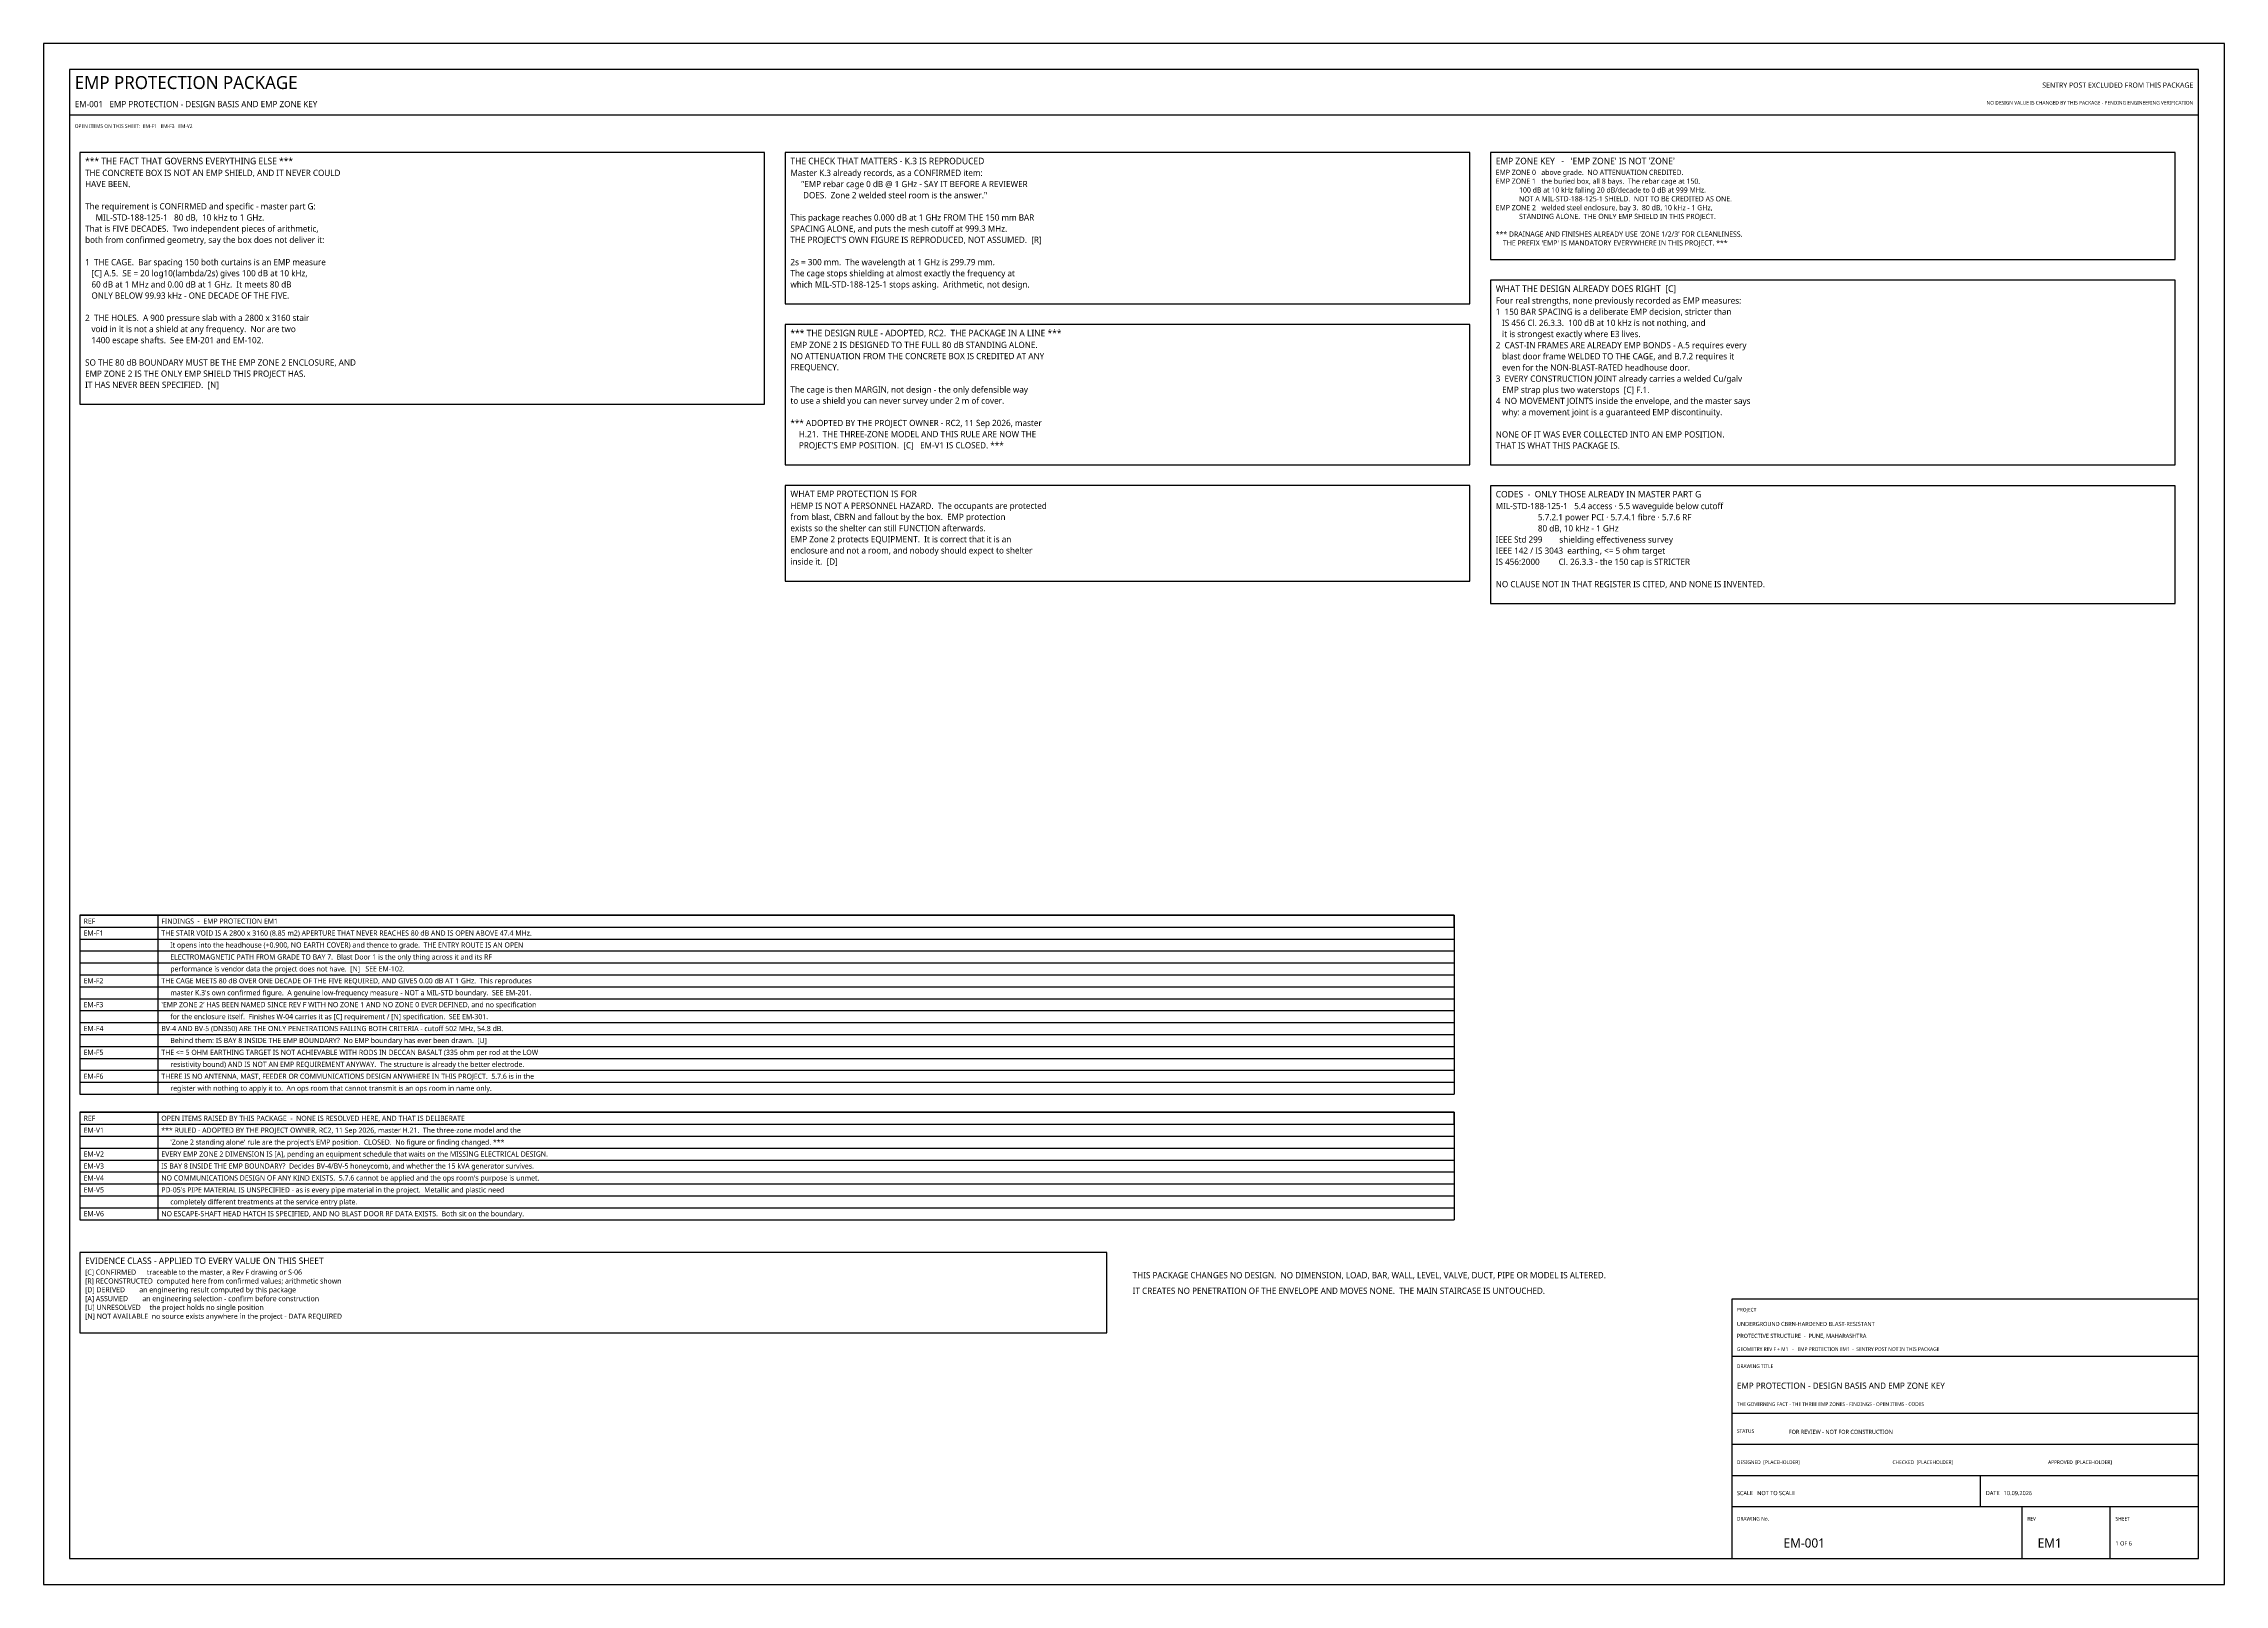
# Model space of a CAD drawing. Header units: millimetres. Extents: x 0 to 841, y 0 to 594.
import ezdxf
from ezdxf.enums import TextEntityAlignment as Align

# ---------------------------------------------------------------- set-up
doc = ezdxf.new("R2010")
doc.units = ezdxf.units.MM
for name, color, linetype in [('M-FLAG', 1, 'Continuous'), ('M-TITLE', 7, 'Continuous'), ('S-NOTE', 7, 'Continuous'), ('S-TITLE', 7, 'Continuous')]:
    doc.layers.add(name, color=color, linetype=linetype)
doc.styles.add('OpenSans', font='OpenSans-Regular.ttf')

msp = doc.modelspace()

# ---------------------------------------------------------------- linework, layer by layer
at = {"layer": 'M-FLAG'}
for p, q in [((14, 258), (544, 258)), ((14, 258), (14, 189)), ((44, 258), (44, 189)), ((544, 258), (544, 189)), ((14, 248.8), (544, 248.8)), ((14, 244.2), (544, 244.2)), ((14, 239.6), (544, 239.6)), ((14, 235), (544, 235)), ((14, 230.4), (544, 230.4)), ((14, 225.8), (544, 225.8)), ((14, 221.2), (544, 221.2)), ((14, 216.6), (544, 216.6)), ((14, 212), (544, 212)), ((14, 207.4), (544, 207.4)), ((14, 202.8), (544, 202.8)), ((14, 198.2), (544, 198.2)), ((14, 193.6), (544, 193.6)), ((14, 189), (544, 189)), ((14, 182), (544, 182)), ((14, 182), (14, 140.6)), ((44, 182), (44, 140.6)), ((544, 182), (544, 140.6)), ((14, 172.8), (544, 172.8)), ((14, 168.2), (544, 168.2)), ((14, 163.6), (544, 163.6)), ((14, 159), (544, 159)), ((14, 154.4), (544, 154.4)), ((14, 149.8), (544, 149.8)), ((14, 145.2), (544, 145.2)), ((14, 140.6), (544, 140.6))]:
    msp.add_line(p, q, dxfattribs=at)
for points in [[(14, 253.4), (544, 253.4), (544, 258), (14, 258)], [(14, 177.4), (544, 177.4), (544, 182), (14, 182)]]:
    msp.add_lwpolyline(points, close=True, dxfattribs=at)
at = {"layer": 'M-TITLE'}
for p, q in [((10, 566.5), (831, 566.5)), ((651, 88), (831, 88)), ((651, 66), (831, 66)), ((651, 54), (831, 54)), ((651, 42), (831, 42)), ((747, 30), (747, 42)), ((651, 30), (831, 30)), ((763, 10), (763, 30)), ((797, 10), (797, 30))]:
    msp.add_line(p, q, dxfattribs=at)
msp.add_lwpolyline([(651, 10), (831, 10), (831, 110), (651, 110)], close=True, dxfattribs=at)
at = {"layer": 'S-TITLE'}
for points in [[(0, 0), (841, 0), (841, 594), (0, 594)], [(10, 10), (831, 10), (831, 584), (10, 584)], [(14, 454.975), (278, 454.975), (278, 552), (14, 552)], [(286, 493.675), (550, 493.675), (550, 552), (286, 552)], [(558, 510.775), (822, 510.775), (822, 552), (558, 552)], [(558, 431.55), (822, 431.55), (822, 502.775), (558, 502.775)], [(286, 431.65), (550, 431.65), (550, 485.675), (286, 485.675)], [(286, 386.825), (550, 386.825), (550, 423.65), (286, 423.65)], [(558, 378.125), (822, 378.125), (822, 423.55), (558, 423.55)], [(14, 96.975), (410, 96.975), (410, 128), (14, 128)]]:
    msp.add_lwpolyline(points, close=True, dxfattribs=at)

# ---------------------------------------------------------------- texts
at = {"layer": 'M-FLAG', "style": 'OpenSans'}
for s, height, p in [('NO DESIGN VALUE IS CHANGED BY THIS PACKAGE - PENDING ENGINEERING VERIFICATION', 1.4, (829, 570.5)), ('SENTRY POST EXCLUDED FROM THIS PACKAGE', 2, (829, 577))]:
    msp.add_text(s, height=height, dxfattribs=at).set_placement(p, align=Align.RIGHT)
for s, height, p in [('OPEN ITEMS ON THIS SHEET:  EM-F1   EM-F3   EM-V2', 1.4, (12, 561.5)), ('REF', 2, (15.4, 254.7)), ('FINDINGS  -  EMP PROTECTION EM1', 2, (45.4, 254.7)), ('EM-F1', 2, (15.4, 250.1)), ('THE STAIR VOID IS A 2800 x 3160 (8.85 m2) APERTURE THAT NEVER REACHES 80 dB AND IS OPEN ABOVE 47.4 MHz.', 2, (45.4, 250.1)), ('     It opens into the headhouse (+0.900, NO EARTH COVER) and thence to grade.  THE ENTRY ROUTE IS AN OPEN', 2, (45.4, 245.5)), ('     performance is vendor data the project does not have.  [N]   SEE EM-102.', 2, (45.4, 236.3)), ('     ELECTROMAGNETIC PATH FROM GRADE TO BAY 7.  Blast Door 1 is the only thing across it and its RF', 2, (45.4, 240.9)), ('EM-F2', 2, (15.4, 231.7)), ('THE CAGE MEETS 80 dB OVER ONE DECADE OF THE FIVE REQUIRED, AND GIVES 0.00 dB AT 1 GHz.  This reproduces', 2, (45.4, 231.7)), ("     master K.3's own confirmed figure.  A genuine low-frequency measure - NOT a MIL-STD boundary.  SEE EM-201.", 2, (45.4, 227.1)), ('EM-F3', 2, (15.4, 222.5)), ("'EMP ZONE 2' HAS BEEN NAMED SINCE REV F WITH NO ZONE 1 AND NO ZONE 0 EVER DEFINED, and no specification", 2, (45.4, 222.5)), ('     for the enclosure itself.  Finishes W-04 carries it as [C] requirement / [N] specification.  SEE EM-301.', 2, (45.4, 217.9)), ('EM-F4', 2, (15.4, 213.3)), ('BV-4 AND BV-5 (DN350) ARE THE ONLY PENETRATIONS FAILING BOTH CRITERIA - cutoff 502 MHz, 54.8 dB.', 2, (45.4, 213.3)), ('     Behind them: IS BAY 8 INSIDE THE EMP BOUNDARY?  No EMP boundary has ever been drawn.  [U]', 2, (45.4, 208.7)), ('EM-F5', 2, (15.4, 204.1)), ('THE <= 5 OHM EARTHING TARGET IS NOT ACHIEVABLE WITH RODS IN DECCAN BASALT (335 ohm per rod at the LOW', 2, (45.4, 204.1)), ('EM-F6', 2, (15.4, 194.9)), ('THERE IS NO ANTENNA, MAST, FEEDER OR COMMUNICATIONS DESIGN ANYWHERE IN THIS PROJECT.  5.7.6 is in the', 2, (45.4, 194.9)), ('     resistivity bound) AND IS NOT AN EMP REQUIREMENT ANYWAY.  The structure is already the better electrode.', 2, (45.4, 199.5)), ('     register with nothing to apply it to.  An ops room that cannot transmit is an ops room in name only.', 2, (45.4, 190.3)), ('REF', 2, (15.4, 178.7)), ('OPEN ITEMS RAISED BY THIS PACKAGE  -  NONE IS RESOLVED HERE, AND THAT IS DELIBERATE', 2, (45.4, 178.7)), ('EM-V1', 2, (15.4, 174.1)), ('*** RULED - ADOPTED BY THE PROJECT OWNER, RC2, 11 Sep 2026, master H.21.  The three-zone model and the', 2, (45.4, 174.1)), ("     'Zone 2 standing alone' rule are the project's EMP position.  CLOSED.  No figure or finding changed. ***", 2, (45.4, 169.5)), ('EM-V2', 2, (15.4, 164.9)), ('EM-V3', 2, (15.4, 160.3)), ('IS BAY 8 INSIDE THE EMP BOUNDARY?  Decides BV-4/BV-5 honeycomb, and whether the 15 kVA generator survives.', 2, (45.4, 160.3)), ('EVERY EMP ZONE 2 DIMENSION IS [A], pending an equipment schedule that waits on the MISSING ELECTRICAL DESIGN.', 2, (45.4, 164.9)), ('EM-V4', 2, (15.4, 155.7)), ('EM-V5', 2, (15.4, 151.1)), ("NO COMMUNICATIONS DESIGN OF ANY KIND EXISTS.  5.7.6 cannot be applied and the ops room's purpose is unmet.", 2, (45.4, 155.7)), ("PD-05's PIPE MATERIAL IS UNSPECIFIED - as is every pipe material in the project.  Metallic and plastic need", 2, (45.4, 151.1)), ('EM-V6', 2, (15.4, 141.9)), ('NO ESCAPE-SHAFT HEAD HATCH IS SPECIFIED, AND NO BLAST DOOR RF DATA EXISTS.  Both sit on the boundary.', 2, (45.4, 141.9)), ('     completely different treatments at the service entry plate.', 2, (45.4, 146.5)), ('THIS PACKAGE CHANGES NO DESIGN.  NO DIMENSION, LOAD, BAR, WALL, LEVEL, VALVE, DUCT, PIPE OR MODEL IS ALTERED.', 2.4, (420, 118)), ('IT CREATES NO PENETRATION OF THE ENVELOPE AND MOVES NONE.  THE MAIN STAIRCASE IS UNTOUCHED.', 2.4, (420, 112)), ('FOR REVIEW - NOT FOR CONSTRUCTION', 1.6, (673, 58))]:
    msp.add_text(s, height=height, dxfattribs=at).set_placement(p)
at = {"layer": 'M-TITLE', "style": 'OpenSans'}
for s, height, p in [('EMP PROTECTION PACKAGE', 5, (12, 576.5)), ('EM-001   EMP PROTECTION - DESIGN BASIS AND EMP ZONE KEY', 2.4, (12, 569.5)), ('PROJECT', 1.4, (653, 105.2)), ('UNDERGROUND CBRN-HARDENED BLAST-RESISTANT', 1.6, (653, 99.6)), ('PROTECTIVE STRUCTURE  -  PUNE, MAHARASHTRA', 1.6, (653, 95)), ('GEOMETRY REV F + M1   -   EMP PROTECTION EM1  -  SENTRY POST NOT IN THIS PACKAGE', 1.4, (653, 90)), ('DRAWING TITLE', 1.4, (653, 83.4)), ('EMP PROTECTION - DESIGN BASIS AND EMP ZONE KEY', 2.4, (653, 75.4)), ('THE GOVERNING FACT - THE THREE EMP ZONES - FINDINGS - OPEN ITEMS - CODES', 1.4, (653, 68.8)), ('STATUS', 1.4, (653, 58.4)), ('DESIGNED  [PLACEHOLDER]', 1.4, (653, 46.4)), ('CHECKED  [PLACEHOLDER]', 1.4, (713, 46.4)), ('APPROVED  [PLACEHOLDER]', 1.4, (773, 46.4)), ('SCALE   NOT TO SCALE', 1.6, (653, 34.4)), ('DATE   10.09.2026', 1.6, (749, 34.4)), ('DRAWING No.', 1.4, (653, 24.6)), ('REV', 1.4, (765, 24.6)), ('SHEET', 1.4, (799, 24.6)), ('EM-001', 3.5, (671, 14.2)), ('EM1', 3.5, (769, 14.2)), ('1 OF 6', 1.6, (799, 15))]:
    msp.add_text(s, height=height, dxfattribs=at).set_placement(p)
at = {"layer": 'S-NOTE', "style": 'OpenSans'}
for s, height, p in [('THE CONCRETE BOX IS NOT AN EMP SHIELD, AND IT NEVER COULD', 2.4, (16, 542.975)), ('HAVE BEEN.', 2.4, (16, 538.675)), ('Master K.3 already records, as a CONFIRMED item:', 2.4, (288, 542.975)), ('     "EMP rebar cage 0 dB @ 1 GHz - SAY IT BEFORE A REVIEWER', 2.4, (288, 538.675)), ('EMP ZONE 0   above grade.  NO ATTENUATION CREDITED.', 2, (560, 543.375)), ('EMP ZONE 1   the buried box, all 8 bays.  The rebar cage at 150.', 2, (560, 539.975)), ('             100 dB at 10 kHz falling 20 dB/decade to 0 dB at 999 MHz.', 2, (560, 536.575)), ('The requirement is CONFIRMED and specific - master part G:', 2.4, (16, 530.075)), ('      DOES.  Zone 2 welded steel room is the answer."', 2.4, (288, 534.375)), ('EMP ZONE 2   welded steel enclosure, bay 3.  80 dB, 10 kHz - 1 GHz,', 2, (560, 529.775)), ('             NOT A MIL-STD-188-125-1 SHIELD.  NOT TO BE CREDITED AS ONE.', 2, (560, 533.175)), ('That is FIVE DECADES.  Two independent pieces of arithmetic,', 2.4, (16, 521.475)), ('     MIL-STD-188-125-1   80 dB,  10 kHz to 1 GHz.', 2.4, (16, 525.775)), ('This package reaches 0.000 dB at 1 GHz FROM THE 150 mm BAR', 2.4, (288, 525.775)), ('SPACING ALONE, and puts the mesh cutoff at 999.3 MHz.', 2.4, (288, 521.475)), ("*** DRAINAGE AND FINISHES ALREADY USE 'ZONE 1/2/3' FOR CLEANLINESS.", 2, (560, 519.575)), ('             STANDING ALONE.  THE ONLY EMP SHIELD IN THIS PROJECT.', 2, (560, 526.375)), ('both from confirmed geometry, say the box does not deliver it:', 2.4, (16, 517.175)), ("THE PROJECT'S OWN FIGURE IS REPRODUCED, NOT ASSUMED.  [R]", 2.4, (288, 517.175)), ("    THE PREFIX 'EMP' IS MANDATORY EVERYWHERE IN THIS PROJECT. ***", 2, (560, 516.175)), ('1  THE CAGE.  Bar spacing 150 both curtains is an EMP measure', 2.4, (16, 508.575)), ('   [C] A.5.  SE = 20 log10(lambda/2s) gives 100 dB at 10 kHz,', 2.4, (16, 504.275)), ('The cage stops shielding at almost exactly the frequency at', 2.4, (288, 504.275)), ('2s = 300 mm.  The wavelength at 1 GHz is 299.79 mm.', 2.4, (288, 508.575)), ('   60 dB at 1 MHz and 0.00 dB at 1 GHz.  It meets 80 dB', 2.4, (16, 499.975)), ('   ONLY BELOW 99.93 kHz - ONE DECADE OF THE FIVE.', 2.4, (16, 495.675)), ('which MIL-STD-188-125-1 stops asking.  Arithmetic, not design.', 2.4, (288, 499.975)), ('Four real strengths, none previously recorded as EMP measures:', 2.4, (560, 493.75)), ('2  THE HOLES.  A 900 pressure slab with a 2800 x 3160 stair', 2.4, (16, 487.075)), ('1  150 BAR SPACING is a deliberate EMP decision, stricter than', 2.4, (560, 489.45)), ('   void in it is not a shield at any frequency.  Nor are two', 2.4, (16, 482.775)), ('   1400 escape shafts.  See EM-201 and EM-102.', 2.4, (16, 478.475)), ('   IS 456 Cl. 26.3.3.  100 dB at 10 kHz is not nothing, and', 2.4, (560, 485.15)), ('   it is strongest exactly where E3 lives.', 2.4, (560, 480.85)), ('SO THE 80 dB BOUNDARY MUST BE THE EMP ZONE 2 ENCLOSURE, AND', 2.4, (16, 469.875)), ('EMP ZONE 2 IS DESIGNED TO THE FULL 80 dB STANDING ALONE.', 2.4, (288, 476.65)), ('NO ATTENUATION FROM THE CONCRETE BOX IS CREDITED AT ANY', 2.4, (288, 472.35)), ('2  CAST-IN FRAMES ARE ALREADY EMP BONDS - A.5 requires every', 2.4, (560, 476.55)), ('   blast door frame WELDED TO THE CAGE, and B.7.2 requires it', 2.4, (560, 472.25)), ('IT HAS NEVER BEEN SPECIFIED.  [N]', 2.4, (16, 461.275)), ('EMP ZONE 2 IS THE ONLY EMP SHIELD THIS PROJECT HAS.', 2.4, (16, 465.575)), ('FREQUENCY.', 2.4, (288, 468.05)), ('3  EVERY CONSTRUCTION JOINT already carries a welded Cu/galv', 2.4, (560, 463.65)), ('   even for the NON-BLAST-RATED headhouse door.', 2.4, (560, 467.95)), ('The cage is then MARGIN, not design - the only defensible way', 2.4, (288, 459.45)), ('to use a shield you can never survey under 2 m of cover.', 2.4, (288, 455.15)), ('4  NO MOVEMENT JOINTS inside the envelope, and the master says', 2.4, (560, 455.05)), ('   EMP strap plus two waterstops  [C] F.1.', 2.4, (560, 459.35)), ('*** ADOPTED BY THE PROJECT OWNER - RC2, 11 Sep 2026, master', 2.4, (288, 446.55)), ('   why: a movement joint is a guaranteed EMP discontinuity.', 2.4, (560, 450.75)), ('    H.21.  THE THREE-ZONE MODEL AND THIS RULE ARE NOW THE', 2.4, (288, 442.25)), ("    PROJECT'S EMP POSITION.  [C]   EM-V1 IS CLOSED. ***", 2.4, (288, 437.95)), ('THAT IS WHAT THIS PACKAGE IS.', 2.4, (560, 437.85)), ('NONE OF IT WAS EVER COLLECTED INTO AN EMP POSITION.', 2.4, (560, 442.15)), ('from blast, CBRN and fallout by the box.  EMP protection', 2.4, (288, 410.325)), ('HEMP IS NOT A PERSONNEL HAZARD.  The occupants are protected', 2.4, (288, 414.625)), ('MIL-STD-188-125-1   5.4 access · 5.5 waveguide below cutoff', 2.4, (560, 414.525)), ('                    5.7.2.1 power PCI · 5.7.4.1 fibre · 5.7.6 RF', 2.4, (560, 410.225)), ('exists so the shelter can still FUNCTION afterwards.', 2.4, (288, 406.025)), ('EMP Zone 2 protects EQUIPMENT.  It is correct that it is an', 2.4, (288, 401.725)), ('IEEE Std 299        shielding effectiveness survey', 2.4, (560, 401.625)), ('                    80 dB, 10 kHz - 1 GHz', 2.4, (560, 405.925)), ('enclosure and not a room, and nobody should expect to shelter', 2.4, (288, 397.425)), ('inside it.  [D]', 2.4, (288, 393.125)), ('IEEE 142 / IS 3043  earthing, <= 5 ohm target', 2.4, (560, 397.325)), ('IS 456:2000         Cl. 26.3.3 - the 150 cap is STRICTER', 2.4, (560, 393.025)), ('NO CLAUSE NOT IN THAT REGISTER IS CITED, AND NONE IS INVENTED.', 2.4, (560, 384.425)), ('[C] CONFIRMED      traceable to the master, a Rev F drawing or S-06', 2, (16, 119.375)), ('[R] RECONSTRUCTED  computed here from confirmed values; arithmetic shown', 2, (16, 115.975)), ('[D] DERIVED        an engineering result computed by this package', 2, (16, 112.575)), ('[A] ASSUMED        an engineering selection - confirm before construction', 2, (16, 109.175)), ('[U] UNRESOLVED     the project holds no single position', 2, (16, 105.775)), ('[N] NOT AVAILABLE  no source exists anywhere in the project - DATA REQUIRED', 2, (16, 102.375))]:
    msp.add_text(s, height=height, dxfattribs=at).set_placement(p)
at = {"layer": 'S-TITLE', "style": 'OpenSans'}
for s, p in [('*** THE FACT THAT GOVERNS EVERYTHING ELSE ***', (16, 547.5)), ('THE CHECK THAT MATTERS - K.3 IS REPRODUCED', (288, 547.5)), ("EMP ZONE KEY   -   'EMP ZONE' IS NOT 'ZONE'", (560, 547.5)), ('WHAT THE DESIGN ALREADY DOES RIGHT  [C]', (560, 498.275)), ('*** THE DESIGN RULE - ADOPTED, RC2.  THE PACKAGE IN A LINE ***', (288, 481.175)), ('WHAT EMP PROTECTION IS FOR', (288, 419.15)), ('CODES  -  ONLY THOSE ALREADY IN MASTER PART G', (560, 419.05)), ('EVIDENCE CLASS - APPLIED TO EVERY VALUE ON THIS SHEET', (16, 123.5))]:
    msp.add_text(s, height=2.5, dxfattribs=at).set_placement(p)

doc.saveas('drawing.dxf')
